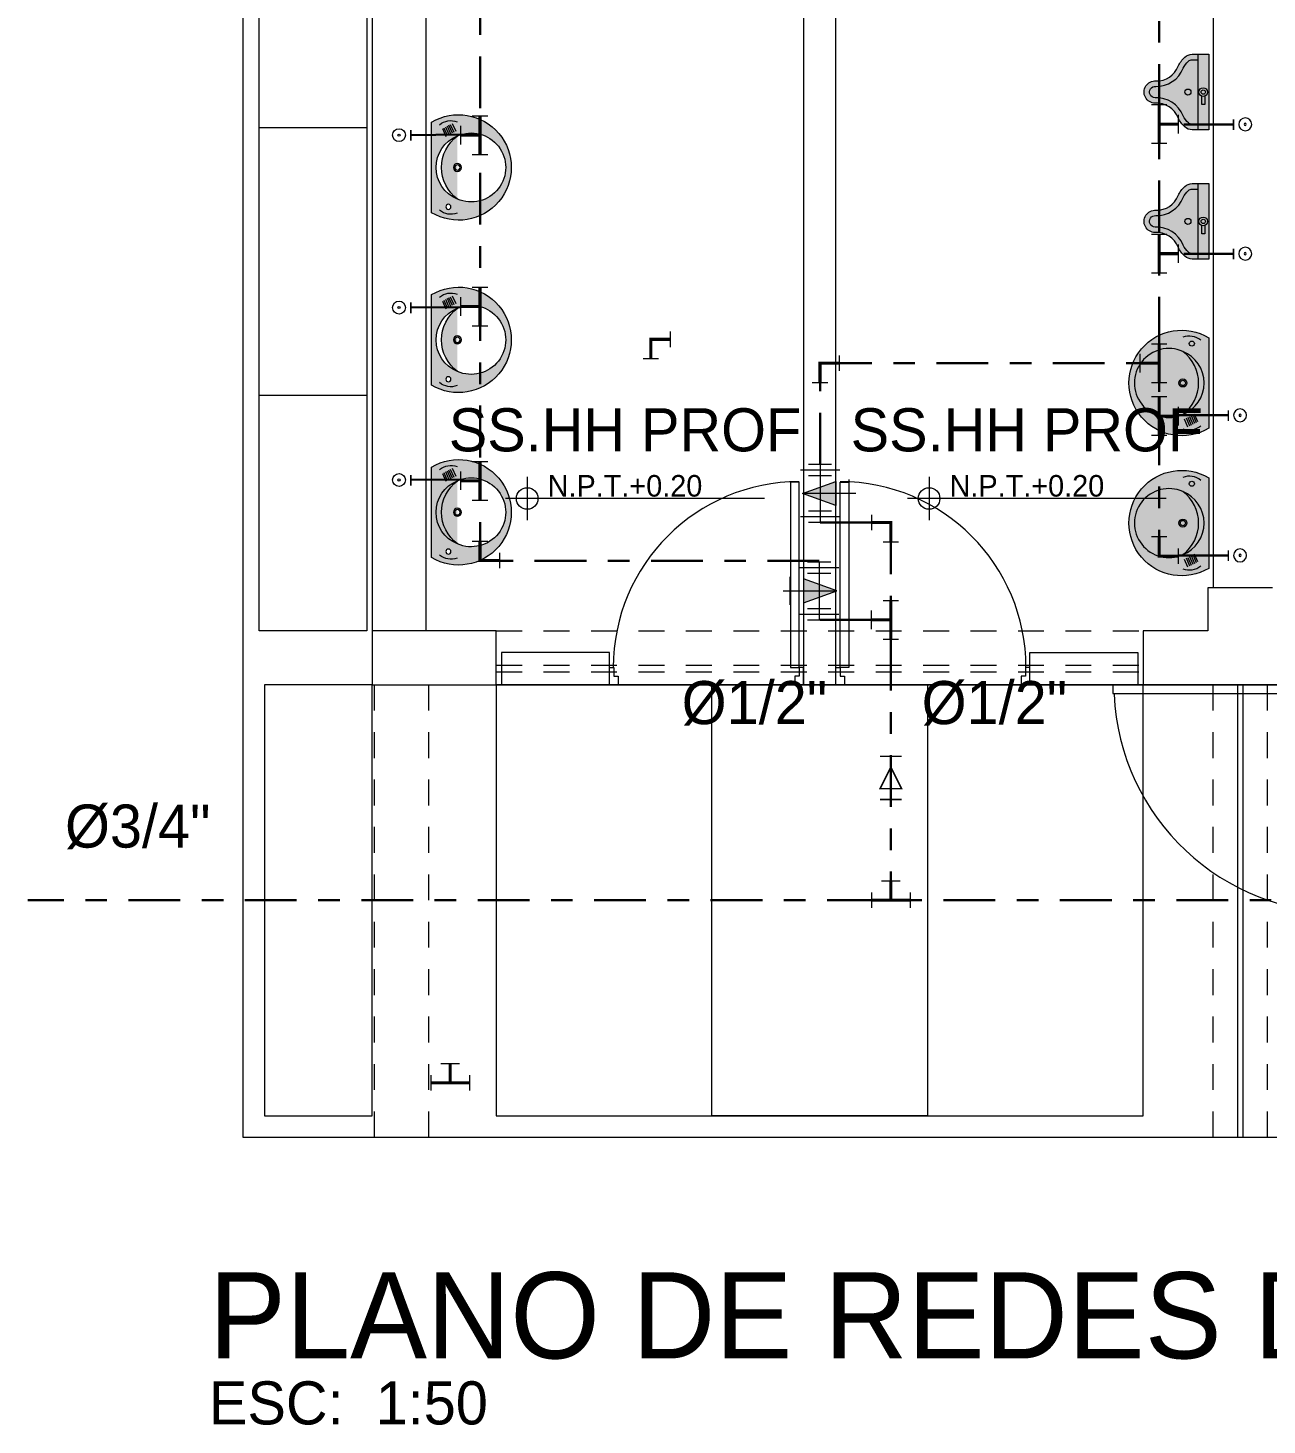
# Model space of a CAD drawing. Header units: millimetres. Extents: x 84 to 2740, y 103 to 1679.
# Drawn here: x 161.33 to 167.08, y 108.18 to 114.66 of the extents above; entities that cross this region are included whole.
import ezdxf
from ezdxf.enums import TextEntityAlignment as Align

# ---------------------------------------------------------------- set-up
doc = ezdxf.new("R2010")
doc.units = ezdxf.units.MM
for name, pattern in [('ACAD_ISO02W100', [15, 12, -3]), ('ACAD_ISO05W100', [36, 24, -3, 0, -3, 0, -3, 0, -3]), ('ACAD_ISO10W100', [18, 12, -3, 0, -3])]:
    doc.linetypes.add(name, pattern=pattern)
for name, color, linetype, lineweight in [('A-BURBUJA DE VANOS', 32, 'Continuous', 5), ('accesorios', 10, 'Continuous', 9), ('INST. SANITARIAS', 252, 'Continuous', 0), ('IS- RED DE AGUA FRIA', 162, 'ACAD_ISO10W100', 30), ('IS- TUVERIA Ø4', 170, 'Continuous', 60)]:
    doc.layers.add(name, color=color, linetype=linetype, lineweight=lineweight)
doc.styles.add('ROYER', font='')
doc.styles.get('ROYER').set_extended_font_data('Bahnschrift Light')

# ---------------------------------------------------------------- blocks, each defined once
blk = doc.blocks.new('LAVADERO DE BAÑO')
for p, q in [((0.1423521705455073, 0.0678165033856999), (0.1787295005368605, 0.0517477718220221)), ((0.1465495220891739, 0.0741043826384953), (0.1829268520805272, 0.0580356510748175)), ((0.1507468736328974, 0.0817893551603106), (0.1871242036242506, 0.0657206235966328)), ((0.154944225176564, 0.0894743276821544), (0.1913215551679173, 0.0734055961184765)), ((0.1591415767202307, 0.0971595400894785), (0.1955189067115839, 0.0810908085258007)), ((0.1619400943621372, 0.1048445126113222), (0.1983174243534904, 0.0887757810476444)), ((0.1668368628567123, 0.1139268182876947), (0.2032141928480655, 0.0978580867240169)), ((-0.2099999999999227, 0), (0.2099999999999227, 0))]:
    blk.add_line(p, q)
for centre, radius in [((-5.68e-14, 0.1200000000000045), 0.0185452624026361), ((-5.68e-14, 0.1200000000000045), 0.012332994359241), ((-0.1825355015267291, 0.0781987486954847), 0.0117872548010212)]:
    blk.add_circle(centre, radius)
for centre, radius, start, end in [((0, 0.1254637394482074), 0.2446245080041965, 329.1439468446333, 210.856053155355), ((-5.68e-14, 0.1842845216755506), 0.16, 336.3106067097157, 203.6893932902843), ((-0.1347035212734227, 0.0899565734678163), 0.0827735950864768, 159.1228193263873, 219.8262731361629), ((-1.137e-13, 0.1792715679204377), 0.1580525831382888, 202.0250359812258, 337.9749640187728), ((-5.68e-14, 0.2299504259814284), 0.1831845966407632, 216.8854082266209, 323.1145917733791), ((0.134703521273309, 0.0899565734678163), 0.0827735950864768, 320.1737268638371, 20.87718067361263)]:
    blk.add_arc(centre, radius, start, end)
blk = doc.blocks.new('INST TEXTO')
at = {"layer": 'INST. SANITARIAS'}
h = blk.add_hatch(dxfattribs=at)
h.set_pattern_fill('ANGLE', color=256)
h.set_pattern_definition([(0, (-2586.020059049893, -1659.258634273555), (0, 6.985), [5.08, -1.905]), (90, (-2586.020059049893, -1659.258634273555), (-6.985, 4.277078946022131e-16), [5.08, -1.905])])
h.paths.add_polyline_path([(0, 0), (0, 0.05, 0.4142135623730951), (-0.05, 0)])
h.paths.add_polyline_path([(0.05, 0), (0, 8.673617379884035e-19), (0, -0.05, 0.4142135623730951)])
for p, q in [((0, 0.1000000000001364), (0, -0.1000000000001364)), ((1.099999999999454, 0), (-0.1000000000003638, 0))]:
    blk.add_line(p, q, dxfattribs=at)
blk.add_circle((0, 0), 0.05, dxfattribs=at)
at = {"layer": 'INST. SANITARIAS', "style": 'ROYER'}
for tag, height, p in [('AMBIENTE', 0.2, (0.4535133343692905, 0.3187223768613876)), ('N.P.T', 0.1, (0.4535133343692905, 0.05891431129816738)), ('PISO1', 0.1, (0.4535133343692905, -0.1457131134916381)), ('PISO2', 0.1, (0.4535133343692905, -0.3008251558931079))]:
    blk.add_attdef(tag, text='', height=height, dxfattribs=at).set_placement(p, align=Align.MIDDLE)
blk = doc.blocks.new('SANITARIAS')
at = {"layer": 'INST. SANITARIAS', "true_color": 0xffffff}
h = blk.add_hatch(color=7, dxfattribs=at)
h.dxf.hatch_style = 1
edge = h.paths.add_edge_path()
edge.add_line((4.479492079721695, -6.225000000068832), (4.402541059137974, -6.225000000068832))
edge.add_arc((4.402541059137991, -6.175000000068785), 0.0500000000000469, 227.4473027878181, 269.9999999999807, ccw=False)
edge.add_arc((4.457575903869117, -6.115050796109324), 0.1313802260377773, 204.6741922661931, 227.4473027971189, ccw=False)
edge.add_arc((4.237169865323722, -6.210017374001019), 0.1086967814512932, 21.66062978353046, 93.26001578710678)
edge.add_arc((4.230988571320624, -6.050000000068835), 0.05149649159922287, 85.57565471922061, 270.00000000061567, ccw=False)
edge.add_arc((4.237169865323615, -5.889982626136472), 0.1086967814514579, 268.8356705054157, 338.3393702164033)
edge.add_arc((4.457575903869108, -5.984949204028338), 0.1313802260377662, 132.5526972028804, 155.3258077338081, ccw=False)
edge.add_arc((4.402541059137991, -5.925000000068884), 0.05000000000004661, 90.00000000001933, 132.5526972121819, ccw=False)
edge.add_line((4.402541059137974, -5.875000000068837), (4.479492079721695, -5.875000000068837))
edge.add_line((4.479492079721695, -5.875000000068837), (4.479492079721695, -6.225000000068832))
at = {"layer": 'INST. SANITARIAS'}
h = blk.add_hatch(color=256, dxfattribs=at)
h.dxf.hatch_style = 1
edge = h.paths.add_edge_path(flags=16)
edge.add_arc((0.9950000000000045, -6.40000000004585), 0.0185452624026361, 0, 360)
edge = h.paths.add_edge_path(flags=16)
edge.add_arc((0.9950000000000045, -6.40000000004585), 0.012332994359241, 0, 360)
edge = h.paths.add_edge_path(flags=16)
edge.add_line((0.9428165033856999, -6.257647829500286), (0.9267477718220222, -6.221270499508933))
edge = h.paths.add_edge_path(flags=16)
edge.add_line((0.9491043826384953, -6.253450477956619), (0.9330356510748176, -6.217073147965266))
edge = h.paths.add_edge_path(flags=16)
edge.add_line((0.9567893551603106, -6.249253126412896), (0.9407206235966329, -6.212875796421542))
edge = h.paths.add_edge_path(flags=16)
edge.add_line((0.9644743276821545, -6.245055774869229), (0.9484055961184765, -6.208678444877876))
edge = h.paths.add_edge_path(flags=16)
edge.add_line((0.9721595400894786, -6.240858423325562), (0.9560908085258008, -6.204481093334209))
edge = h.paths.add_edge_path(flags=16)
edge.add_line((0.9798445126113222, -6.238059905683656), (0.9637757810476444, -6.201682575692303))
edge = h.paths.add_edge_path(flags=16)
edge.add_line((0.9889268182876947, -6.233163137189081), (0.972858086724017, -6.196785807197728))
edge = h.paths.add_edge_path(flags=17)
edge.add_line((0.875, -6.610000000045716), (0.875, -6.19000000004587))
edge = h.paths.add_edge_path()
edge.add_arc((1.000463739448207, -6.400000000045793), 0.2446245080041965, 239.143946844645, 480.8560531553666)
edge = h.paths.add_edge_path(flags=16)
edge.add_arc((0.9649565734678163, -6.265296478772484), 0.0827735950864768, 69.12281932638737, 129.8262731361629)
edge = h.paths.add_edge_path(flags=16)
edge.add_arc((0.9531987486954847, -6.582535501572522), 0.0117872548010212, 0, 360)
edge = h.paths.add_edge_path(flags=16)
edge.add_arc((0.9649565734678163, -6.534703521319216), 0.0827735950864768, 230.1737268638371, 290.8771806736127)
edge = h.paths.add_edge_path(flags=16)
edge.add_arc((1.054271567920438, -6.400000000045907), 0.1580525831382888, 112.0250359812273, 247.9749640187742)
edge = h.paths.add_edge_path(flags=16)
edge.add_arc((1.104950425981428, -6.40000000004585), 0.1831845966407632, 126.8854082266209, 233.1145917733791)
edge = h.paths.add_edge_path(flags=16)
edge.add_arc((1.059284521675551, -6.40000000004585), 0.16, 246.3106067097157, 473.6893932902843)
at = {"layer": 'INST. SANITARIAS', "true_color": 0xffffff}
h = blk.add_hatch(color=7, dxfattribs=at)
h.dxf.hatch_style = 1
h.paths.add_polyline_path([(0.875, -6.610000000045716, 1.762324987869239), (0.875, -6.19000000004587)])
h.paths.add_polyline_path([(0.994999999997622, -6.253482082122341, -1.530765143634069), (0.9950000000009538, -6.54651791797082, -0.6741906834099007)], flags=16)
h.paths.add_polyline_path([(1.013545262402641, -6.40000000004585, -1), (0.9764547375973684, -6.40000000004585, -1)], flags=0)
h.paths.add_polyline_path([(1.007332994359246, -6.40000000004585, -1), (0.9826670056407636, -6.40000000004585, -1)], flags=0)
h.paths.add_polyline_path([(0.9649860034965059, -6.582535501572522, -1), (0.9414114938944635, -6.582535501572522, -1)], flags=16)
h.paths.add_polyline_path([(0.995000000000136, -6.54651791797049, -0.499830817259056), (0.9949999999998069, -6.253482082121457, 0.6741906834132944)], flags=0)
h = blk.add_hatch(color=7, dxfattribs=at)
h.dxf.hatch_style = 1
edge = h.paths.add_edge_path()
edge.add_line((4.479492079721695, -6.825000000068741), (4.402541059137974, -6.825000000068741))
edge.add_arc((4.402541059137991, -6.775000000068694), 0.0500000000000469, 227.4473027878181, 269.9999999999807, ccw=False)
edge.add_arc((4.457575903869117, -6.715050796109233), 0.1313802260377773, 204.6741922661931, 227.4473027971189, ccw=False)
edge.add_arc((4.237169865323722, -6.810017374000928), 0.1086967814512932, 21.66062978353046, 93.26001578710678)
edge.add_arc((4.230988571320624, -6.650000000068744), 0.05149649159922287, 85.57565471922061, 270.00000000061567, ccw=False)
edge.add_arc((4.237169865323615, -6.489982626136381), 0.1086967814514579, 268.8356705054157, 338.3393702164033)
edge.add_arc((4.457575903869108, -6.584949204028247), 0.1313802260377662, 132.5526972028804, 155.3258077338081, ccw=False)
edge.add_arc((4.402541059137991, -6.525000000068793), 0.05000000000004661, 90.00000000001933, 132.5526972121819, ccw=False)
edge.add_line((4.402541059137974, -6.475000000068746), (4.479492079721695, -6.475000000068746))
edge.add_line((4.479492079721695, -6.475000000068746), (4.479492079721695, -6.825000000068741))
at = {"layer": 'INST. SANITARIAS'}
h = blk.add_hatch(color=256, dxfattribs=at)
h.dxf.hatch_style = 1
edge = h.paths.add_edge_path(flags=16)
edge.add_arc((0.9950000000000045, -7.200000000045804), 0.0185452624026361, 0, 360)
edge = h.paths.add_edge_path(flags=16)
edge.add_arc((0.9950000000000045, -7.200000000045804), 0.012332994359241, 0, 360)
edge = h.paths.add_edge_path(flags=16)
edge.add_line((0.9428165033856999, -7.05764782950024), (0.9267477718220222, -7.021270499508887))
edge = h.paths.add_edge_path(flags=16)
edge.add_line((0.9491043826384953, -7.053450477956574), (0.9330356510748176, -7.01707314796522))
edge = h.paths.add_edge_path(flags=16)
edge.add_line((0.9567893551603106, -7.04925312641285), (0.9407206235966329, -7.012875796421497))
edge = h.paths.add_edge_path(flags=16)
edge.add_line((0.9644743276821545, -7.045055774869184), (0.9484055961184765, -7.00867844487783))
edge = h.paths.add_edge_path(flags=16)
edge.add_line((0.9721595400894786, -7.040858423325517), (0.9560908085258008, -7.004481093334164))
edge = h.paths.add_edge_path(flags=16)
edge.add_line((0.9798445126113222, -7.03805990568361), (0.9637757810476444, -7.001682575692257))
edge = h.paths.add_edge_path(flags=16)
edge.add_line((0.9889268182876947, -7.033163137189035), (0.972858086724017, -6.996785807197682))
edge = h.paths.add_edge_path(flags=17)
edge.add_line((0.875, -7.41000000004567), (0.875, -6.990000000045825))
edge = h.paths.add_edge_path()
edge.add_arc((1.000463739448207, -7.200000000045748), 0.2446245080041965, 239.143946844645, 480.8560531553666)
edge = h.paths.add_edge_path(flags=16)
edge.add_arc((0.9649565734678163, -7.065296478772439), 0.0827735950864768, 69.12281932638737, 129.8262731361629)
edge = h.paths.add_edge_path(flags=16)
edge.add_arc((0.9531987486954847, -7.382535501572477), 0.0117872548010212, 0, 360)
edge = h.paths.add_edge_path(flags=16)
edge.add_arc((0.9649565734678163, -7.33470352131917), 0.0827735950864768, 230.1737268638371, 290.8771806736127)
edge = h.paths.add_edge_path(flags=16)
edge.add_arc((1.054271567920438, -7.200000000045861), 0.1580525831382888, 112.0250359812273, 247.9749640187742)
edge = h.paths.add_edge_path(flags=16)
edge.add_arc((1.104950425981428, -7.200000000045804), 0.1831845966407632, 126.8854082266209, 233.1145917733791)
edge = h.paths.add_edge_path(flags=16)
edge.add_arc((1.059284521675551, -7.200000000045804), 0.16, 246.3106067097157, 473.6893932902843)
at = {"layer": 'INST. SANITARIAS', "true_color": 0xffffff}
h = blk.add_hatch(color=7, dxfattribs=at)
h.dxf.hatch_style = 1
h.paths.add_polyline_path([(0.875, -7.41000000004567, 1.762324987869239), (0.875, -6.990000000045825)])
h.paths.add_polyline_path([(0.994999999997622, -7.053482082122295, -1.530765143634069), (0.9950000000009538, -7.346517917970774, -0.6741906834099007)], flags=16)
h.paths.add_polyline_path([(1.013545262402641, -7.200000000045804, -1), (0.9764547375973684, -7.200000000045804, -1)], flags=0)
h.paths.add_polyline_path([(1.007332994359246, -7.200000000045804, -1), (0.9826670056407636, -7.200000000045804, -1)], flags=0)
h.paths.add_polyline_path([(0.9649860034965059, -7.382535501572477, -1), (0.9414114938944635, -7.382535501572477, -1)], flags=16)
h.paths.add_polyline_path([(0.995000000000136, -7.346517917970444, -0.499830817259056), (0.9949999999998069, -7.053482082121412, 0.6741906834132944)], flags=0)
h = blk.add_hatch(color=7, dxfattribs=at)
h.dxf.hatch_style = 1
edge = h.paths.add_edge_path()
edge.add_arc((4.354028340273492, -7.40000000006898), 0.2446245080041988, 59.1439468446431, 300.8560531553648, ccw=False)
edge.add_line((4.479492079721666, -7.190000000069034), (4.479492079721695, -7.610000000068908))
at = {"layer": 'INST. SANITARIAS'}
h = blk.add_hatch(color=256, dxfattribs=at)
h.dxf.hatch_style = 1
edge = h.paths.add_edge_path(flags=16)
edge.add_arc((0.9950000000000045, -8.000000000045759), 0.0185452624026361, 0, 360)
edge = h.paths.add_edge_path(flags=16)
edge.add_arc((0.9950000000000045, -8.000000000045759), 0.012332994359241, 0, 360)
edge = h.paths.add_edge_path(flags=16)
edge.add_line((0.9428165033856999, -7.857647829500195), (0.9267477718220222, -7.821270499508842))
edge = h.paths.add_edge_path(flags=16)
edge.add_line((0.9491043826384953, -7.853450477956528), (0.9330356510748176, -7.817073147965175))
edge = h.paths.add_edge_path(flags=16)
edge.add_line((0.9567893551603106, -7.849253126412805), (0.9407206235966329, -7.812875796421451))
edge = h.paths.add_edge_path(flags=16)
edge.add_line((0.9644743276821545, -7.845055774869138), (0.9484055961184765, -7.808678444877785))
edge = h.paths.add_edge_path(flags=16)
edge.add_line((0.9721595400894786, -7.840858423325471), (0.9560908085258008, -7.804481093334118))
edge = h.paths.add_edge_path(flags=16)
edge.add_line((0.9798445126113222, -7.838059905683565), (0.9637757810476444, -7.801682575692212))
edge = h.paths.add_edge_path(flags=16)
edge.add_line((0.9889268182876947, -7.83316313718899), (0.972858086724017, -7.796785807197637))
edge = h.paths.add_edge_path(flags=17)
edge.add_line((0.875, -8.210000000045625), (0.875, -7.790000000045779))
edge = h.paths.add_edge_path()
edge.add_arc((1.000463739448207, -8.000000000045702), 0.2446245080041965, 239.143946844645, 480.8560531553666)
edge = h.paths.add_edge_path(flags=16)
edge.add_arc((0.9649565734678163, -7.865296478772393), 0.0827735950864768, 69.12281932638737, 129.8262731361629)
edge = h.paths.add_edge_path(flags=16)
edge.add_arc((0.9531987486954847, -8.182535501572431), 0.0117872548010212, 0, 360)
edge = h.paths.add_edge_path(flags=16)
edge.add_arc((0.9649565734678163, -8.134703521319125), 0.0827735950864768, 230.173726863837, 290.8771806736127)
edge = h.paths.add_edge_path(flags=16)
edge.add_arc((1.054271567920438, -8.000000000045816), 0.1580525831382888, 112.0250359812273, 247.9749640187742)
edge = h.paths.add_edge_path(flags=16)
edge.add_arc((1.104950425981428, -8.000000000045759), 0.1831845966407632, 126.8854082266209, 233.1145917733791)
edge = h.paths.add_edge_path(flags=16)
edge.add_arc((1.059284521675551, -8.000000000045759), 0.16, 246.3106067097157, 473.6893932902843)
at = {"layer": 'INST. SANITARIAS', "true_color": 0xffffff}
h = blk.add_hatch(color=7, dxfattribs=at)
h.dxf.hatch_style = 1
h.paths.add_polyline_path([(0.875, -8.210000000045625, 1.762324987869239), (0.875, -7.790000000045779)])
h.paths.add_polyline_path([(0.9949999999976219, -7.85348208212225, -1.530765143634217), (0.9950000000009279, -8.146517917970717, -0.6741906834098367)], flags=16)
h.paths.add_polyline_path([(1.013545262402641, -8.000000000045759, -1), (0.9764547375973684, -8.000000000045759, -1)], flags=0)
h.paths.add_polyline_path([(1.007332994359246, -8.000000000045759, -1), (0.9826670056407636, -8.000000000045759, -1)], flags=0)
h.paths.add_polyline_path([(0.9649860034965059, -8.182535501572431, -1), (0.9414114938944635, -8.182535501572431, -1)], flags=16)
h.paths.add_polyline_path([(0.9950000000001309, -8.146517917970396, -0.4998308172590447), (0.9949999999998069, -7.853482082121366, 0.6741906834132807)], flags=16)
h = blk.add_hatch(color=7, dxfattribs=at)
h.dxf.hatch_style = 1
edge = h.paths.add_edge_path()
edge.add_arc((4.354028340273492, -8.050000000068843), 0.2446245080041988, 59.1439468446431, 300.8560531553648, ccw=False)
edge.add_line((4.479492079721666, -7.840000000068898), (4.479492079721695, -8.260000000068771))
at = {"layer": 'INST. SANITARIAS'}
for p, q in [((0, 0), (0, -10.90000000000009)), ((0.599999999999909, -0.8999999999998636), (0.599999999999909, -8.800000000000182)), ((0.599999999999909, -0.8999999999998636), (0.599999999999909, -8.799999999999955)), ((4.499999999999545, -1.349999999999909), (4.499999999999545, -8.350000000000364)), ((0.849999999999909, -8.549999999999955), (0.849999999999909, -3.799999999999955)), ((2.599999999999909, -3.799999999999955), (2.599999999999909, -8.800000000000182)), ((2.749999999999545, -8.800000000000182), (2.749999999999545, -3.799999999999955)), ((0.07500000000209184, -8.549999999999955), (0.07500000000209184, -4.974999999999909)), ((0.5750000000020918, -4.974999999999909), (0.5750000000020918, -8.549999999999955)), ((4.429492079721712, -5.875000000068837), (4.429492079721683, -6.225000000068832)), ((4.479492079721695, -5.882000000068871), (4.479492079721695, -6.218000000068827)), ((0.5750000000025466, -6.216599999999971), (0.07500000000209184, -6.216599999999971)), ((4.429492079721712, -6.475000000068746), (4.429492079721683, -6.825000000068741)), ((4.479492079721695, -6.48200000006878), (4.479492079721695, -6.818000000068736)), ((0.5750000000020918, -7.458200000000033), (0.07500000000209184, -7.458200000000033)), ((4.365565261434, -7.566836862925697), (4.381633992997678, -7.603214192917051)), ((4.374647567110372, -7.561940094431122), (4.39071629867405, -7.598317424422476)), ((4.382332539632216, -7.559141576789216), (4.398401271195894, -7.595518906780569)), ((4.39001775203954, -7.554944225245549), (4.406086483603218, -7.591321555236902)), ((4.397702724561384, -7.550746873701883), (4.413771456125062, -7.587124203693236)), ((4.405387697083199, -7.546549522158159), (4.421456428646877, -7.582926852149512)), ((4.411675576335995, -7.542352170614492), (4.427744307899673, -7.578729500605846)), ((4.365565261434, -8.216836862925561), (4.381633992997678, -8.253214192916914)), ((4.374647567110372, -8.211940094430986), (4.39071629867405, -8.24831742442234)), ((4.382332539632216, -8.20914157678908), (4.398401271195894, -8.245518906780433)), ((4.39001775203954, -8.204944225245413), (4.406086483603218, -8.241321555236766)), ((4.397702724561384, -8.200746873701746), (4.413771456125062, -8.2371242036931)), ((4.405387697083199, -8.196549522158023), (4.421456428646877, -8.232926852149376)), ((4.411675576335995, -8.192352170614356), (4.427744307899673, -8.22872950060571)), ((4.774999999999636, -8.350000000000364), (4.474999999999454, -8.350000000000364)), ((4.474999999999454, -8.350000000000364), (4.474999999999454, -8.55000000000041)), ((4.499999999999545, -8.350000000000364), (4.474999999999454, -8.350000000000364)), ((4.474999999999454, -8.350000000000364), (4.474999999999454, -8.55000000000041)), ((0.5750000000020918, -8.549999999999955), (0.07500000000209184, -8.549999999999955)), ((1.174999999999727, -8.549999999999955), (0.599999999999909, -8.549999999999955)), ((0.599999999999909, -8.549999999999955), (0.599999999999909, -8.799999999999955)), ((1.174999999999727, -8.549999999999955), (0.849999999999909, -8.549999999999955)), ((1.174999999999727, -8.799999999999955), (1.174999999999727, -8.549999999999955)), ((1.174999999999727, -8.799999999999955), (1.174999999999727, -8.549999999999955)), ((4.474999999999454, -8.55000000000041), (4.174999999999272, -8.55000000000041)), ((4.174999999999272, -8.55000000000041), (4.174999999999727, -8.80000000000041)), ((4.474999999999454, -8.55000000000041), (4.174999999999272, -8.55000000000041)), ((4.174999999999272, -8.55000000000041), (4.174999999999727, -8.80000000000041)), ((1.699999999999818, -8.650000000000091), (1.199999999999818, -8.650000000000091)), ((1.199999999999818, -8.650000000000091), (1.199999999999818, -8.800000000000182)), ((1.699999999999818, -8.800000000000182), (1.699999999999818, -8.650000000000091)), ((3.649999999999636, -8.800000000000182), (3.649999999999636, -8.650000000000091)), ((3.649999999999636, -8.650000000000091), (4.149999999999636, -8.650000000000091)), ((4.149999999999636, -8.650000000000091), (4.149999999999636, -8.800000000000182)), ((0.599999999999909, -8.799999999999955), (0.09999999999990905, -8.799999999999955)), ((0.09999999999990905, -8.799999999999955), (0.09999999999990905, -10.79999999999995)), ((0.599999999999909, -8.800000000000182), (24.25, -8.800000000000182)), ((0.599999999999909, -8.799999999999955), (1.174999999999727, -8.799999999999955)), ((0.599999999999909, -8.799999999999955), (1.174999999999727, -8.799999999999955)), ((0.599999999999909, -10.79999999999995), (0.599999999999909, -8.799999999999955)), ((4.174999999999727, -8.800000000000182), (1.174999999999727, -8.800000000000182)), ((1.174999999999727, -8.800000000000182), (1.174999999999727, -10.80000000000018)), ((1.199999999999818, -8.800000000000182), (1.699999999999818, -8.800000000000182)), ((2.174999999999727, -8.800000000000182), (3.174999999999727, -8.800000000000182)), ((2.174999999999727, -10.80000000000018), (2.174999999999727, -8.800000000000182)), ((2.599999999999909, -8.800000000000182), (2.749999999999545, -8.800000000000182)), ((3.174999999999727, -8.800000000000182), (3.174999999999727, -10.80000000000018)), ((4.149999999999636, -8.800000000000182), (3.649999999999636, -8.800000000000182)), ((4.174999999999727, -10.80000000000018), (4.174999999999727, -8.800000000000182)), ((4.174999999999727, -8.80000000000041), (5.074999999999818, -8.80000000000041)), ((4.174999999999727, -8.80000000000041), (5.074999999999818, -8.799999999999955)), ((4.612500000000182, -8.799999999999955), (4.612500000000182, -10.90000000000009)), ((4.637499999999818, -8.799999999999955), (4.637499999999818, -10.90000000000009)), ((0.09999999999990905, -10.79999999999995), (0.599999999999909, -10.79999999999995)), ((1.174999999999727, -10.80000000000018), (4.174999999999727, -10.80000000000018)), ((3.174999999999727, -10.80000000000018), (2.174999999999727, -10.80000000000018)), ((0, -10.90000000000009), (24.84999999999991, -10.90000000000009))]:
    blk.add_line(p, q, dxfattribs=at)
at = {"layer": 'INST. SANITARIAS', "linetype": 'ACAD_ISO02W100', "ltscale": 0.01}
for p, q in [((1.174999999999727, -8.549999999999955), (4.174999999999272, -8.549999999994498)), ((1.174999999999727, -8.710000000000036), (4.175000000000182, -8.70999999999458)), ((1.174999999999727, -8.740000000000009), (4.175000000000182, -8.739999999994552)), ((0.6105973665448801, -10.90000000000009), (0.6105973665448801, -8.799999999999955)), ((0.8605973665448801, -8.799999999999955), (0.8605973665448801, -10.90000000000009)), ((4.499999847912022, -10.90000000000009), (4.499999847912022, -8.799999999999955)), ((4.749999847912022, -8.799999999999955), (4.749999847912022, -10.90000000000009))]:
    blk.add_line(p, q, dxfattribs=at)
at = {"layer": 'INST. SANITARIAS'}
for points in [[(4.479492079721695, -6.225000000068832), (4.402541059137974, -6.225000000068832, -0.1878346014156252), (4.368727657881664, -6.211832782959618, -0.09969477451945698), (4.338191177893066, -6.169896497831161, 0.3229882407946806), (4.230988571321177, -6.101496491668058, -1.039374710480872), (4.234961148394206, -5.998656964723978, 0.3129196096980141), (4.338191177893066, -5.930103502306508, -0.0996947745194656), (4.368727657881664, -5.888167217178051, -0.1878346014156251), (4.402541059137974, -5.875000000068837), (4.479492079721695, -5.875000000068837)], [(4.479492079721695, -6.825000000068741), (4.402541059137974, -6.825000000068741, -0.1878346014156252), (4.368727657881664, -6.811832782959527, -0.09969477451945698), (4.338191177893066, -6.76989649783107, 0.3229882407946806), (4.230988571321177, -6.701496491667967, -1.039374710480872), (4.234961148394206, -6.598656964723887, 0.3129196096980141), (4.338191177893066, -6.530103502306417, -0.0996947745194656), (4.368727657881664, -6.48816721717796, -0.1878346014156251), (4.402541059137974, -6.475000000068746), (4.479492079721695, -6.475000000068746)], [(4.479492079721695, -7.610000000068908, -1.762324987869043), (4.479492079721666, -7.190000000069034)], [(4.479492079721695, -8.260000000068771, -1.762324987869043), (4.479492079721666, -7.840000000068898)]]:
    blk.add_lwpolyline(points, format="xyb", close=True, dxfattribs=at)
for points in [[(4.429492079721712, -6.200000000068826), (4.402541059138002, -6.200000000068826, -0.1878346013477682), (4.385634358514665, -6.193416391518667, -0.0982967325712858), (4.361156000361319, -6.159994702252362, 0.3197076972010842), (4.230429732098969, -6.076490597755424, -1.039374710468548), (4.233589300783649, -6.023631453022659, 0.313202938814987), (4.361156000361376, -5.940005297885193, -0.09829673257103098), (4.385634358514665, -5.906583608619002, -0.1878346013476399), (4.402541059138002, -5.900000000068843), (4.42949207972174, -5.900000000068871)], [(4.429492079721712, -6.800000000068735), (4.402541059138002, -6.800000000068735, -0.1878346013477682), (4.385634358514665, -6.793416391518576, -0.0982967325712858), (4.361156000361319, -6.759994702252271, 0.3197076972010842), (4.230429732098969, -6.676490597755333, -1.039374710468548), (4.233589300783649, -6.623631453022568, 0.313202938814987), (4.361156000361376, -6.540005297885102, -0.09829673257103098), (4.385634358514665, -6.506583608618911, -0.1878346013476399), (4.402541059138002, -6.500000000068752), (4.42949207972174, -6.500000000068781)]]:
    blk.add_lwpolyline(points, format="xyb", dxfattribs=at)
for points in [[(4.46179486721681, -6.06858245373337), (4.46179486721681, -6.107693694577335), (4.447185020766881, -6.107693694577335), (4.447185020766881, -6.068826660445239)], [(4.46179486721681, -6.668582453733279), (4.46179486721681, -6.707693694577245), (4.447185020766881, -6.707693694577245), (4.447185020766881, -6.668826660445148)]]:
    blk.add_lwpolyline(points, dxfattribs=at)
for points in [[(2.579999999999927, -8.720000000000255), (2.579999999999927, -7.859958996534715), (2.53997378130407, -7.859958996534715), (2.53997378130407, -8.720000000000255)], [(2.769999999999527, -8.720000000000255), (2.769999999999527, -7.859958996534715), (2.810026218695384, -7.859958996534715), (2.810026218695384, -8.720000000000255)], [(1.739999999999782, -8.760026218696567), (1.739999999999782, -8.800000000000182), (1.699999999999818, -8.800000000000182), (1.699999999999818, -8.720000000000255), (1.7199999999998, -8.720000000000255), (1.719958996534388, -8.760026218696567)], [(2.559999999999945, -8.760026218696567), (2.559999999999945, -8.800000000000182), (2.599999999999909, -8.800000000000182), (2.599999999999909, -8.720000000000255), (2.579999999999927, -8.720000000000255), (2.58004100346534, -8.760026218696567)], [(2.789999999999509, -8.760026218696567), (2.789999999999509, -8.800000000000182), (2.749999999999545, -8.800000000000182), (2.749999999999545, -8.720000000000255), (2.769999999999527, -8.720000000000255), (2.769958996534115, -8.760026218696567)], [(3.609999999999673, -8.760026218696567), (3.609999999999673, -8.800000000000182), (3.649999999999636, -8.800000000000182), (3.649999999999636, -8.720000000000255), (3.629999999999654, -8.720000000000255), (3.630041003465067, -8.760026218696567)], [(5.095000000000709, -8.799999999999955), (4.034958996535806, -8.799999999999955), (4.034958996535806, -8.840026218695812), (5.095000000000709, -8.840026218695812)]]:
    blk.add_lwpolyline(points, close=True, dxfattribs=at)
for centre, radius in [((4.383197416874452, -6.050000000068849), 0.0139466682933858), ((4.454177293315951, -6.050000000068849), 0.0200832023424755), ((4.454177293315951, -6.050000000068849), 0.0100832023424755), ((4.383197416874452, -6.650000000068758), 0.0139466682933858), ((4.454177293315951, -6.650000000068758), 0.0200832023424755), ((4.454177293315951, -6.650000000068758), 0.0100832023424755), ((4.40129333102621, -7.217464498542256), 0.0117872548010212), ((4.35949207972169, -7.400000000068928), 0.0185452624026361), ((4.35949207972169, -7.400000000068928), 0.012332994359241), ((4.40129333102621, -7.86746449854212), 0.0117872548010212), ((4.35949207972169, -8.050000000068792), 0.0185452624026361), ((4.35949207972169, -8.050000000068792), 0.012332994359241)]:
    blk.add_circle(centre, radius, dxfattribs=at)
for centre, radius, start, end in [((4.389535506253878, -7.265296478795563), 0.08277359508647682, 50.17372686383708, 110.8771806736121), ((4.295207558046144, -7.400000000068928), 0.16, 66.31060670971635, 293.6893932902836), ((4.300220511801257, -7.400000000068871), 0.1580525831382888, 292.0250359812273, 67.97496401877416), ((4.249541653740266, -7.400000000068928), 0.1831845966407632, 306.8854082266209, 53.11459177337908), ((4.389535506253878, -7.534703521342294), 0.08277359508647682, 249.1228193263879, 309.8262731361629), ((4.389535506253878, -7.915296478795426), 0.08277359508647682, 50.17372686383708, 110.8771806736121), ((2.579999999999927, -8.720000000000255), 0.8620408163266542, 90, 180), ((2.769999999999527, -8.720000000000255), 0.8620408163266542, 0, 90), ((4.295207558046144, -8.050000000068792), 0.16, 66.31060670971635, 293.6893932902836), ((4.300220511801257, -8.050000000068735), 0.1580525831382888, 292.0250359812273, 67.97496401877416), ((4.249541653740266, -8.050000000068792), 0.1831845966407632, 306.8854082266209, 53.11459177337908), ((4.389535506253878, -8.184703521342158), 0.08277359508647682, 249.1228193263879, 309.8262731361629), ((5.096508488486251, -8.799518623441116), 1.056491621180184, 182.4145980601185, 359.9738939281841)]:
    blk.add_arc(centre, radius, start, end, dxfattribs=at)
at = {"layer": 'INST. SANITARIAS', "ltscale": 0.05, "xscale": -1, "rotation": 270}
for p in [(0.875, -6.400000000045793), (0.875, -7.200000000045748), (0.875, -8.000000000045702)]:
    blk.add_blockref('LAVADERO DE BAÑO', p, dxfattribs=at)
at = {"layer": 'IS- TUVERIA Ø4'}
ref = blk.add_blockref('INST TEXTO', (1.318849172287628, -7.935933857104601), dxfattribs=at)
ref.add_attrib('AMBIENTE', 'SS.HH PROF', dxfattribs={"layer": 'INST. SANITARIAS', "height": 0.2, "style": 'ROYER'}).set_placement((1.772362506656918, -7.617211480243213), align=Align.MIDDLE)
ref.add_attrib('N.P.T', 'N.P.T.+0.20', dxfattribs={"layer": 'INST. SANITARIAS', "height": 0.1, "style": 'ROYER'}).set_placement((1.772362506656918, -7.877019545806434), align=Align.MIDDLE)
ref = blk.add_blockref('INST TEXTO', (3.182693259877396, -7.935933857104601), dxfattribs=at)
ref.add_attrib('AMBIENTE', 'SS.HH PROF', dxfattribs={"layer": 'INST. SANITARIAS', "height": 0.2, "style": 'ROYER'}).set_placement((3.636206594246687, -7.617211480243213), align=Align.MIDDLE)
ref.add_attrib('N.P.T', 'N.P.T.+0.20', dxfattribs={"layer": 'INST. SANITARIAS', "height": 0.1, "style": 'ROYER'}).set_placement((3.636206594246687, -7.877019545806434), align=Align.MIDDLE)
blk = doc.blocks.new('DIAMETRO DE TUBERIA')
at = {"layer": 'IS- RED DE AGUA FRIA', "style": 'ROYER'}
blk.add_attdef('DIAMETRO', text='', height=0.2, dxfattribs=at).set_placement((0.003814302470345865, 0.005426273808552651), align=Align.MIDDLE)
blk = doc.blocks.new('CODO DE 90 SUBE')
at = {"layer": 'accesorios', "linetype": 'Continuous', "ltscale": 0.01}
h = blk.add_hatch(dxfattribs=at)
h.set_pattern_fill('ANSI31', color=256)
h.set_pattern_definition([(45, (0, 0), (-0.08838834764831845, 0.08838834764831845), [])])
edge = h.paths.add_edge_path()
edge.add_arc((0.02999999999974712, -0.001156273875494662), 0.005, 0, 360)
at = {"layer": 'accesorios', "linetype": 'Continuous', "ltscale": 0.01, "const_width": 0.0075}
blk.add_lwpolyline([(-0.02457933465439055, -0.02500000000009095), (-0.02457933465439055, 0.02500000000009095)], dxfattribs=at)
at = {"layer": 'accesorios', "linetype": 'Continuous', "ltscale": 0.01}
for radius in [0.03, 0.005]:
    blk.add_circle((0.02999999999974712, -0.001156273875494662), radius, dxfattribs=at)
blk = doc.blocks.new('45')
at = {"layer": 'accesorios', "color": 0, "ltscale": 0.3}
for p, q in [((-772821.369486401, -9147334.845065016), (-772821.369486401, -9147334.945065016)), ((-772821.3044864009, -9147334.770065017), (-772821.1844864009, -9147334.770065017)), ((-772821.1194864011, -9147334.845065016), (-772821.1194864011, -9147334.945065016))]:
    blk.add_line(p, q, dxfattribs=at)
at = {"layer": 'accesorios', "color": 0, "ltscale": 0.3, "const_width": 0.02}
for points in [[(-772821.244486401, -9147334.895065017), (-772821.244486401, -9147334.770065017)], [(-772821.369486401, -9147334.895065017), (-772821.1194864011, -9147334.895065017)]]:
    blk.add_lwpolyline(points, dxfattribs=at)
blk = doc.blocks.new('fuga')
at = {"layer": 'accesorios'}
for p, q in [((535.7304861694863, 225.2015090103378), (535.830486169114, 225.2015090103378)), ((535.9054861693002, 225.1265090120142), (535.9054861693002, 225.0265090123867))]:
    blk.add_line(p, q, dxfattribs=at)
at = {"layer": 'accesorios', "linetype": 'ACAD_ISO05W100', "ltscale": 0.02, "const_width": 0.02}
blk.add_lwpolyline([(535.7804861693002, 225.2015090103378), (535.7804861693002, 225.0765090103377), (535.9054861693002, 225.0765090112691)], dxfattribs=at)
blk = doc.blocks.new('uijo')
at = {"layer": 'accesorios'}
h = blk.add_hatch(color=1, dxfattribs=at)
h.paths.add_polyline_path([(535.7877330677949, 222.7589444763396), (535.7364035732063, 222.7589116856241), (535.7607225722412, 222.6909019462474), (535.7877283950811, 222.6909019463481)])
h.paths.add_polyline_path([(535.8390428441528, 222.7589772544587), (535.7877330677948, 222.7589444763397), (535.7877283950811, 222.690901946348), (535.8147115160431, 222.6909019464486)])
h.paths.add_polyline_path([(535.8147115160427, 222.6909019464485), (535.7877283950811, 222.690901946348), (535.7877232096107, 222.6153928223781)])
h.paths.add_polyline_path([(535.7877283950812, 222.6909019463481), (535.7607225722412, 222.6909019462475), (535.7877232096107, 222.6153928223784)])
at = {"layer": 'accesorios', "color": 1}
for p, q in [((535.8477390351654, 222.8159019458824), (535.727739035985, 222.8159019458824)), ((535.7877390346438, 222.845831784957), (535.7877232096107, 222.6153928223783)), ((535.6873765381932, 222.7757064845198), (535.6873765381932, 222.606097407245)), ((535.7364035732063, 222.7589116856241), (535.8390428441526, 222.7589772544587)), ((535.7877232096107, 222.6153928223783), (535.7364035732063, 222.7589116856241)), ((535.8390428441526, 222.7589772544587), (535.7877232096107, 222.6153928223783)), ((535.8881015236439, 222.7757064845198), (535.8881015236439, 222.606097407245)), ((535.6627390253307, 222.7409019456962), (535.6627390253307, 222.6409019460687)), ((535.6627390253307, 222.6909019458824), (535.912739034644, 222.6909019468137)), ((535.7120140491935, 222.7409019466275), (535.7120140491935, 222.640901947)), ((535.8634640107813, 222.7409019456962), (535.8634640107813, 222.6409019460687)), ((535.912739034644, 222.7409019466275), (535.912739034644, 222.640901947))]:
    blk.add_line(p, q, dxfattribs=at)
blk = doc.blocks.new('reduccion')
at = {"layer": 'accesorios', "linetype": 'Continuous', "ltscale": 0.01, "const_width": 0.0075}
for points in [[(-0.199999999999001, -0.04999999999995453), (-0.199999999999001, 0.05000000000018189)], [(0, -0.04999999999995453), (0, 0.05000000000018189)]]:
    blk.add_lwpolyline(points, dxfattribs=at)
blk.add_lwpolyline([(-0.1499999999990003, 0), (-0.05000000000000071, 0.0500000000001819), (-0.05000000000000071, -0.04999999999995453)], close=True, dxfattribs=at)
blk = doc.blocks.new('NOMBRE DE PLANO')
at = {"layer": 'A-BURBUJA DE VANOS', "style": 'ROYER'}
for tag, p, height in [('NOMBRE', (0, 0), 0.4), ('ESCALA', (0, -0.3064276452162176), 0.2)]:
    blk.add_attdef(tag, p, '', height=height, dxfattribs=at)

msp = doc.modelspace()

# ---------------------------------------------------------------- linework, layer by layer
at = {"layer": 'IS- RED DE AGUA FRIA', "linetype": 'ACAD_ISO10W100', "ltscale": 0.02}
for p, q in [((163.4261273236948, 116.6856012537764), (163.4261273236948, 112.1871427950595)), ((166.576127325015, 115.5697799800712), (166.5761273236944, 112.2967316375259)), ((166.6894435864143, 114.2106027923936), (166.9202533261931, 114.2106027923936)), ((166.6894435864143, 113.6106027923937), (166.9202533261931, 113.6106027923937)), ((166.6657382492615, 112.8606027923935), (166.8965479890403, 112.8606027923935)), ((166.6657382492615, 112.2106027923936), (166.8965479890403, 112.2106027923936))]:
    msp.add_line(p, q, dxfattribs=at)
at = {"layer": 'IS- RED DE AGUA FRIA', "ltscale": 0.02}
for p, q in [((163.3365163996982, 114.1629470294925), (163.1050644410601, 114.1606012537305)), ((163.3365163996982, 113.3629470294925), (163.1050644410601, 113.3606012537306)), ((163.3365163996982, 112.5629470294925), (163.1050644410601, 112.5606012537306)), ((164.999295577392, 112.1847096216695), (163.4204746247399, 112.1847096275508)), ((165.0029590710139, 111.9117988088551), (165.3313410034693, 111.9117988088551))]:
    msp.add_line(p, q, dxfattribs=at)
at = {"layer": 'IS- RED DE AGUA FRIA', "linetype": 'ACAD_ISO10W100', "ltscale": 0.02}
for points in [[(165.0029590700123, 112.6321497318493), (165.0029590700123, 113.1026656447305), (166.5761273236944, 113.1026656447304)], [(165.0029590700123, 112.3633169451334), (165.3313410034693, 112.3633169451334), (165.3313410034693, 110.6106012537764)], [(169.5956983779429, 110.6106012537764), (161.329525786357, 110.6106012537764)]]:
    msp.add_lwpolyline(points, dxfattribs=at)

# ---------------------------------------------------------------- block references
at = {"layer": 'A-BURBUJA DE VANOS'}
msp.add_blockref('NOMBRE DE PLANO', (162.1691552696125, 108.4848228452677), dxfattribs=at).add_auto_attribs({'NOMBRE': 'PLANO DE REDES DE DISTRIBUCION DE AGUA', 'ESCALA': 'ESC:  1:50'})
at = {"layer": 'accesorios'}
for name, p, xscale, yscale, zscale, rotation in [('45', (6557775.748664742, 554140.0138586753), -0.7168874045359469, 0.7168874045359469, 0.7168874045359469, 269.9999998766066), ('45', (-6557445.746410094, 554139.9626087525), 0.7168874045359469, 0.7168874045359469, 0.7168874045359469, 90.00000012339335), ('45', (6557775.748664743, 554139.412532313), -0.7168874045359469, 0.7168874045359469, 0.7168874045359469, 269.9999998766066), ('45', (-6557445.746410095, 554139.1673415835), 0.7168874045359469, 0.7168874045359469, 0.7168874045359469, 90.00000012339335), ('fuga', (2.864039759394245, 497.3072785027874), 0.7168874045359469, 0.7168874045359469, 0.7168874045359469, 270), ('45', (-6557442.596410095, -553912.699341849), -0.7168874045359469, 0.7168874045359469, 0.7168874045359469, 89.99999987660664), ('fuga', (-219.091323060905, 274.4571800111634), -0.7168874045359469, 0.7168874045359469, 0.7168874045359469, 180), ('45', (6557775.748664743, 554138.6591282064), -0.7168874045359469, 0.7168874045359469, 0.7168874045359469, 269.9999998766066), ('45', (-6557445.746410094, 554138.3591266677), 0.7168874045359469, 0.7168874045359469, 0.7168874045359469, 90.00000012339335), ('uijo', (-74.46349499461667, 688.6469557615777), 1.07533110680392, 1.07533110680392, 1.07533110680392, 270), ('fuga', (326.6858553695246, 496.4575990760508), -0.7168874045359469, 0.7168874045359469, 0.7168874045359469, 90), ('fuga', (5.221612957261726, -271.8871614189585), -0.7168874045359469, 0.7168874045359469, 0.7168874045359469, 270), ('uijo', (404.4657496420059, 688.1954376340817), -1.07533110680392, 1.07533110680392, 1.07533110680392, 90), ('45', (-6557443.840003254, 554137.727928906), 0.7168874045359469, 0.7168874045359469, 0.7168874045359469, 90)]:
    msp.add_blockref(name, p, dxfattribs=dict(at, xscale=xscale, yscale=yscale, zscale=zscale, rotation=rotation))
at = {"layer": 'accesorios', "xscale": -1}
for name, p, rotation in [('CODO DE 90 SUBE', (166.9448326608475, 114.2094465185181), 180), ('CODO DE 90 SUBE', (166.9448326608475, 113.6094465185182), 180), ('CODO DE 90 SUBE', (166.9211273236947, 112.859446518518), 180), ('CODO DE 90 SUBE', (166.9211273236947, 112.2094465185181), 180), ('reduccion', (165.3313410034695, 111.0783695572016), 90)]:
    msp.add_blockref(name, p, dxfattribs=dict(at, rotation=rotation))
at = {"layer": 'accesorios', "rotation": 180}
for p in [(163.0804851064057, 114.159444979855), (163.0804851064057, 113.3594449798551), (163.0804851064057, 112.5594449798551)]:
    msp.add_blockref('CODO DE 90 SUBE', p, dxfattribs=at)
at = {"layer": 'accesorios', "xscale": 0.7168874045359469, "yscale": 0.7168874045359469, "zscale": 0.7168874045359469}
for name, p in [('fuga', (-220.6681548072782, -49.16737157137314)), ('45', (554191.1474710999, 6557719.781945503)), ('45', (554189.1038090948, 6557718.934280834))]:
    msp.add_blockref(name, p, dxfattribs=at)
at = {"layer": 'IS- RED DE AGUA FRIA'}
ref = msp.add_blockref('DIAMETRO DE TUBERIA', (164.7028729691768, 111.5238013373474), dxfattribs=dict(at, xscale=-1))
ref.add_attrib('DIAMETRO', 'Ø1/2"', dxfattribs={"height": 0.2, "style": 'ROYER'}).set_placement((164.6990586667064, 111.5292276111559), align=Align.MIDDLE)
ref = msp.add_blockref('DIAMETRO DE TUBERIA', (165.8156598469245, 111.5238013373474), dxfattribs=dict(at, xscale=-1))
ref.add_attrib('DIAMETRO', 'Ø1/2"', dxfattribs={"height": 0.2, "style": 'ROYER'}).set_placement((165.8118455444542, 111.5292276111559), align=Align.MIDDLE)
msp.add_blockref('DIAMETRO DE TUBERIA', (161.8351405357566, 110.9509062402224), dxfattribs=at).add_auto_attribs({'DIAMETRO': 'Ø3/4"'})
at = {"layer": 'IS- TUVERIA Ø4'}
msp.add_blockref('SANITARIAS', (162.3261273236949, 120.4106012537763), dxfattribs=at)

doc.saveas('drawing.dxf')
